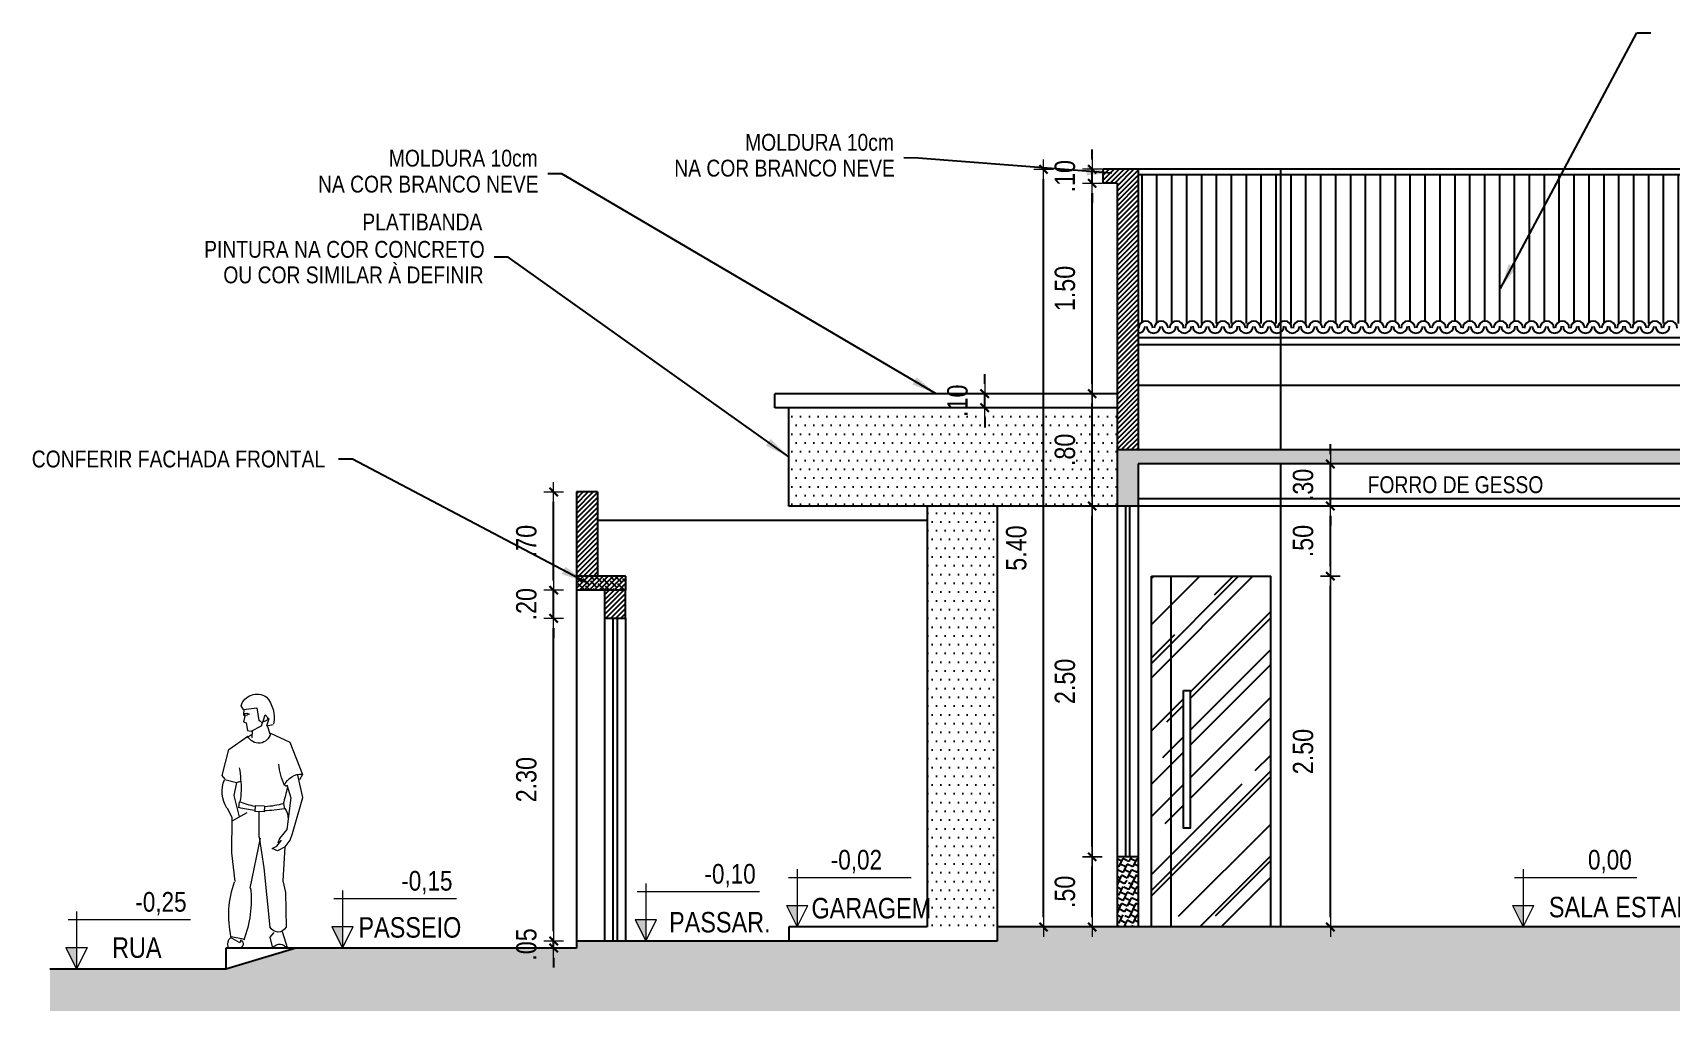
# Model space of a CAD drawing. Header units: millimetres. Extents: x -6300 to 1991, y -4770 to 4545.
# Drawn here: x 1418.81 to 1430.49, y 107.48 to 114.45 of the extents above; entities that cross this region are included whole.
import ezdxf
from ezdxf.enums import TextEntityAlignment as Align

# ---------------------------------------------------------------- set-up
doc = ezdxf.new("R2010")
doc.units = ezdxf.units.MM
doc.header["$LTSCALE"] = 20
doc.header["$MEASUREMENT"] = 0
doc.layers.get('0').update_dxf_attribs({"linetype": 'CONTINUOUS'})
doc.layers.get('DEFPOINTS').update_dxf_attribs({"linetype": 'CONTINUOUS'})
for name, color, linetype in [('COTA', 7, 'CONTINUOUS'), ('E-hatch', 8, 'CONTINUOUS'), ('E-txt-g', 3, 'CONTINUOUS'), ('ESQUADRIA', 3, 'CONTINUOUS'), ('LAYER7', 4, 'CONTINUOUS')]:
    doc.layers.add(name, color=color, linetype=linetype)
for name, color, linetype, lineweight in [('E-Cta-W', 7, 'CONTINUOUS', 20), ('E-Lay-9', 9, 'CONTINUOUS', 9), ('E-Pen-C', 4, 'CONTINUOUS', 15), ('E-Pen-G', 3, 'CONTINUOUS', 30), ('E-Txt-W', 7, 'CONTINUOUS', 20)]:
    doc.layers.add(name, color=color, linetype=linetype, lineweight=lineweight)
doc.styles.add('F2', font='ARIALN.TTF')
doc.styles.add('REG60', font='romans.shx', dxfattribs={"width": 0.8, "height": 0.15})
doc.styles.add('REG80', font='romans.shx', dxfattribs={"width": 0.8, "height": 0.2})
doc.dimstyles.new('DIMENSION-1', dxfattribs={"dimtxt": 0.145, "dimasz": 0.07, "dimexe": 1, "dimexo": 0, "dimgap": 0.12, "dimtad": 1, "dimzin": 7, "dimdsep": 46, "dimtxsty": 'F2', "dimblk1": 'TRACO', "dimblk2": 'TRACO', "dimsah": 1, "dimcen": 1, "dimse1": 1, "dimse2": 1, "dimclrd": 4, "dimclre": 256, "dimclrt": 4, "dimadec": 8, "dimazin": 0, "dimtfac": 1, "dimtix": 1, "dimtmove": 2, "dimatfit": 3, "dimldrblk": 'TRACO', "dimfxl": 1, "dimtolj": 1, "dimtzin": 0, "dimarcsym": 0})
doc.dimstyles.get("Standard").update_dxf_attribs({"dimtxt": 0.18, "dimasz": 0.18, "dimexe": 0.18, "dimexo": 0.0625, "dimgap": 0.09, "dimtad": 0, "dimtih": 1, "dimtoh": 1, "dimdec": 4, "dimzin": 0, "dimdsep": 46, "dimtxsty": 'Standard', "dimcen": 0.09, "dimadec": 0, "dimazin": 0, "dimtfac": 1, "dimtdec": 4, "dimtofl": 0, "dimtmove": 0, "dimatfit": 3, "dimfxl": 1, "dimtolj": 1, "dimtzin": 0, "dimarcsym": 0})
pattern_1 = [(270, (-11.58363, 122.60639), (0.10625, -2e-17), [])]
pattern_2 = [(45, (-11.583633, 122.60639), (-0.01767766953, 0.01767766953), [])]
pattern_3 = [(45, (-11.583633, 122.60639), (-0.01767766953, 0.01767766953), []), (135, (-11.583633, 122.60639), (-0.0530330086, 0.01767766953), [0.0625, -0.0375])]
pattern_4 = [(0, (-0.02454, 1.09052), (0.03125, 0.0625), [0, -0.0625])]

# ---------------------------------------------------------------- blocks, each defined once
blk = doc.blocks.new('TXT-AMB75')
at = {"layer": 'E-txt-g', "style": 'REG80', "width": 0.8, "flags": 8}
blk.add_attdef('TXT', text='', height=0.2, dxfattribs=at).set_placement((0.005, 0.296), align=Align.CENTER)
at = {"layer": 'E-Txt-W', "style": 'REG60', "width": 0.8, "flags": 8}
blk.add_attdef('TXT', text='', height=0.15, dxfattribs=at).set_placement((0.005, 0.027), align=Align.CENTER)
blk = doc.blocks.new('Ind-Nivel-CT2')
at = {"color": 4}
for p, q in [((-0.088, 0.505), (1.16, 0.505)), ((0, 0.587), (0, 0)), ((-0.109, 0.218), (0, 0)), ((-0.109, 0.218), (0.109, 0.218)), ((0, 0), (0.109, 0.218))]:
    blk.add_line(p, q, dxfattribs=at)
blk.add_solid([(-0.109, 0.218), (0, 0.218), (0, 0)], dxfattribs=at)
at = {"color": 4, "style": 'F2'}
blk.add_attdef('NIVEL1', (0.162, 0.601), '', height=0.2, dxfattribs=at)
blk = doc.blocks.new('TRACO')
at = {"layer": 'E-Pen-C'}
for p, q in [((-1, 0), (1, 0)), ((0, 1), (0, -1))]:
    blk.add_line(p, q, dxfattribs=at)
at = {"layer": 'E-Pen-G'}
blk.add_line((-0.42, -0.42), (0.42, 0.42), dxfattribs=at)
blk = doc.blocks.new('*D698')
at = {"layer": 'COTA', "color": 4, "linetype": 'Continuous', "lineweight": -2}
for p, q in [((1422.527, 108.048), (1422.527, 108.118)), ((1422.527, 107.928), (1422.527, 107.978)), ((1422.527, 107.858), (1422.527, 107.788))]:
    blk.add_line(p, q, dxfattribs=at)
at = {"layer": 'DEFPOINTS', "color": 0, "linetype": 'Continuous'}
for p in [(1422.527, 107.978), (1422.69, 107.978, -21.271), (1422.69, 107.928, -21.271)]:
    blk.add_point(p, dxfattribs=at)
at = {"layer": 'COTA', "color": 4, "linetype": 'Continuous', "lineweight": -2, "xscale": 0.07, "yscale": 0.07, "zscale": 0.07}
for p, rotation in [((1422.527, 107.978), 270), ((1422.527, 107.928), 90)]:
    blk.add_blockref('TRACO', p, dxfattribs=dict(at, rotation=rotation))
at = {"layer": 'COTA', "color": 4, "linetype": 'Continuous', "insert": (1422.333, 107.953), "char_height": 0.145, "attachment_point": 5, "rotation": 90, "style": 'F2'}
blk.add_mtext('\\A1;.05', dxfattribs=at)
blk = doc.blocks.new('*D699')
at = {"layer": 'COTA', "color": 4, "linetype": 'Continuous', "lineweight": -2}
blk.add_line((1422.527, 108.048), (1422.527, 110.208), dxfattribs=at)
at = {"layer": 'DEFPOINTS', "color": 0, "linetype": 'Continuous'}
for p in [(1422.527, 110.278), (1422.89, 110.278, -4.862), (1422.69, 107.978, -21.271)]:
    blk.add_point(p, dxfattribs=at)
at = {"layer": 'COTA', "color": 4, "linetype": 'Continuous', "lineweight": -2, "xscale": 0.07, "yscale": 0.07, "zscale": 0.07}
for p, rotation in [((1422.527, 110.278), 90), ((1422.527, 107.978), 270)]:
    blk.add_blockref('TRACO', p, dxfattribs=dict(at, rotation=rotation))
at = {"layer": 'COTA', "color": 4, "linetype": 'Continuous', "insert": (1422.333, 109.128), "char_height": 0.145, "attachment_point": 5, "rotation": 90, "style": 'F2'}
blk.add_mtext('\\A1;2.30', dxfattribs=at)
blk = doc.blocks.new('*D700')
at = {"layer": 'COTA', "color": 4, "linetype": 'Continuous', "lineweight": -2}
for p, q in [((1422.527, 110.548), (1422.527, 110.618)), ((1422.527, 110.278), (1422.527, 110.478)), ((1422.527, 110.208), (1422.527, 110.138))]:
    blk.add_line(p, q, dxfattribs=at)
at = {"layer": 'DEFPOINTS', "color": 0, "linetype": 'Continuous'}
for p in [(1422.527, 110.478), (1422.89, 110.478, -4.862), (1422.89, 110.278, -4.862)]:
    blk.add_point(p, dxfattribs=at)
at = {"layer": 'COTA', "color": 4, "linetype": 'Continuous', "lineweight": -2, "xscale": 0.07, "yscale": 0.07, "zscale": 0.07}
for p, rotation in [((1422.527, 110.478), 270), ((1422.527, 110.278), 90)]:
    blk.add_blockref('TRACO', p, dxfattribs=dict(at, rotation=rotation))
at = {"layer": 'COTA', "color": 4, "linetype": 'Continuous', "insert": (1422.333, 110.378), "char_height": 0.145, "attachment_point": 5, "rotation": 90, "style": 'F2'}
blk.add_mtext('\\A1;.20', dxfattribs=at)
blk = doc.blocks.new('*D701')
at = {"layer": 'COTA', "color": 4, "linetype": 'Continuous', "lineweight": -2}
blk.add_line((1422.527, 110.548), (1422.527, 111.108), dxfattribs=at)
at = {"layer": 'DEFPOINTS', "color": 0, "linetype": 'Continuous'}
for p in [(1422.527, 111.178), (1422.69, 111.178, -21.271), (1422.89, 110.478, -4.862)]:
    blk.add_point(p, dxfattribs=at)
at = {"layer": 'COTA', "color": 4, "linetype": 'Continuous', "lineweight": -2, "xscale": 0.07, "yscale": 0.07, "zscale": 0.07}
for p, rotation in [((1422.527, 111.178), 90), ((1422.527, 110.478), 270)]:
    blk.add_blockref('TRACO', p, dxfattribs=dict(at, rotation=rotation))
at = {"layer": 'COTA', "color": 4, "linetype": 'Continuous', "insert": (1422.333, 110.828), "char_height": 0.145, "attachment_point": 5, "rotation": 90, "style": 'F2'}
blk.add_mtext('\\A1;.70', dxfattribs=at)
blk = doc.blocks.new('Homem001', base_point=(171.24, 52.18))
at = {"color": 8}
for p, q in [((171.41, 117.74), (170.89, 114.26)), ((175.07, 117.31), (171.41, 117.74)), ((174.97, 117.27), (175.07, 115.87)), ((175.07, 117.31), (175.76, 118.31)), ((168.76, 112.83), (166.93, 113.22)), ((168.61, 112.86), (167.9, 110.58)), ((169.18, 115.85), (168.15, 114.76)), ((168.15, 114.76), (168.76, 112.83)), ((169.7, 114.09), (169.18, 115.85)), ((169.9, 113.58), (169.7, 114.09)), ((170.74, 114.3), (169.9, 113.58)), ((170.15, 112.79), (169.9, 113.62)), ((173.02, 111.32), (170.15, 112.79)), ((170.89, 114.26), (170.74, 114.3)), ((174.14, 116.24), (173.42, 115.97)), ((174.35, 113.66), (173.99, 111.56)), ((174.98, 116.19), (174.14, 116.24)), ((175.07, 113.9), (174.35, 113.66)), ((175.07, 115.87), (174.73, 115.44)), ((174.73, 115.44), (175.07, 113.9)), ((162.35, 108.35), (158.9, 99.51)), ((167.68, 110.81), (162.35, 108.35)), ((172.74, 111.36), (172.84, 109.52)), ((172.91, 110.37), (173.69, 109.8)), ((173.99, 111.56), (173.02, 111.32)), ((179.11, 106.32), (173.95, 110.01)), ((180.91, 99.23), (179.11, 106.32)), ((158.81, 93.16), (160.18, 99.29)), ((158.9, 99.51), (159.7, 98.03)), ((180.16, 98.23), (180.91, 99.23)), ((163.2, 96.66), (162.11, 93.1)), ((180.25, 98.14), (177.03, 97.28)), ((177.03, 97.28), (177.79, 93.69)), ((161.66, 83.32), (158.81, 93.16)), ((162.11, 93.1), (163.24, 84.39)), ((164.11, 91.48), (163.88, 90.07)), ((169.3, 90.83), (171.91, 90.91)), ((169.3, 90.83), (169.46, 89.25)), ((171.91, 90.91), (172.03, 89.29)), ((176.41, 90.38), (176.21, 91.97)), ((177.79, 93.69), (176.25, 87.83)), ((178.24, 87.62), (179.48, 90.26)), ((169.46, 89.25), (172.03, 89.29)), ((170.76, 82.26), (170.8, 89.36)), ((174.14, 88.98), (178.14, 86.8)), ((178.26, 77.99), (178.24, 87.62)), ((162.27, 81.47), (161.66, 83.32)), ((163.71, 79.61), (162.27, 81.47)), ((163.24, 84.39), (165.21, 81.97)), ((165.95, 79.83), (164.65, 81.43)), ((165.21, 81.97), (165.65, 80.63)), ((170.76, 82.26), (169.52, 73.87)), ((170.49, 82.04), (173.33, 68.35)), ((164.19, 70.34), (163.71, 79.61)), ((163.71, 79.61), (165.8, 78.53)), ((165.8, 78.53), (167.25, 79.18)), ((167.25, 79.18), (165.95, 79.83)), ((177.4, 70.12), (178.26, 77.99)), ((169.52, 73.87), (167.92, 57.62)), ((163.5, 67.14), (164.19, 70.34)), ((163.34, 57.6), (163.5, 67.14)), ((164.51, 56.48), (163.06, 51.79)), ((167.79, 54.87), (166.71, 56.17)), ((167.01, 51.9), (167.79, 54.87)), ((174.75, 54.2), (178.52, 54.96)), ((175.84, 54.11), (176.06, 53.34)), ((176.06, 53.34), (178.7, 54.78)), ((163.06, 51.79), (167.01, 51.9)), ((179.36, 52.09), (176.14, 51.87))]:
    blk.add_line(p, q, dxfattribs=at)
for centre, radius, start, end in [((171.39, 116.96), 4.57, 17.1593, 123.2495), ((175.34, 115.01), 8.66, 138.2091, 191.2646), ((169.47, 114.99), 0.989, 172.231, 276.4809), ((174.34, 116.12), 0.474, 177.6298, 10.3156), ((170.94, 111.37), 3.31, 189.8617, 335.7455), ((159.23, 94.62), 4.98, 23.1501, 92.6805), ((149.12, 103.57), 16.31, 334.2645, 355.52), ((188.36, 98.38), 12.43, 166.3488, 181.1675), ((163.25, 96.8), 0.551, 251.565, 341.5656), ((223.92, 109.09), 62.25, 192.2055, 196.4651), ((194.7, 95.52), 18.95, 172.0918, 190.7025), ((171.52, 83.75), 14.57, 67.5984, 72.8035), ((171.98, 94.86), 8.96, 329.1329, 20.8672), ((166.81, 87.73), 3.88, 141.4103, 181.034), ((170.03, 124.95), 35.42, 259.9993, 269.0727), ((170.53, 114.85), 24.24, 254.6352, 266.7442), ((166.7, 116.26), 26.08, 281.5069, 291.3761), ((169.43, 118.41), 28.88, 275.1757, 283.9757), ((204.39, 65.21), 31.4, 174.2483, 200.7079), ((150.68, 60.79), 28.45, 348.1896, 18.9504), ((165.61, 58.72), 2.44, 207.0956, 335.7518), ((176.43, 53.03), 1.22, 118.5477, 252.1011), ((176.89, 52.95), 2.52, 344.0615, 45.1729), ((165.21, 50.56), 2.4, 43.0145, 147.5104)]:
    blk.add_arc(centre, radius, start, end, dxfattribs=at)
blk = doc.blocks.new('*D724')
at = {"layer": 'COTA', "color": 4, "linetype": 'Continuous', "lineweight": -2}
blk.add_line((1426.367, 108.148), (1426.367, 108.508), dxfattribs=at)
at = {"layer": 'DEFPOINTS', "color": 0, "linetype": 'Continuous'}
for p in [(1426.367, 108.578), (1426.545, 108.578), (1426.544, 108.078)]:
    blk.add_point(p, dxfattribs=at)
at = {"layer": 'COTA', "color": 4, "linetype": 'Continuous', "lineweight": -2, "xscale": 0.07, "yscale": 0.07, "zscale": 0.07}
for p, rotation in [((1426.367, 108.578), 90), ((1426.367, 108.078), 270)]:
    blk.add_blockref('TRACO', p, dxfattribs=dict(at, rotation=rotation))
at = {"layer": 'COTA', "color": 4, "linetype": 'Continuous', "insert": (1426.173, 108.328), "char_height": 0.145, "attachment_point": 5, "rotation": 90, "style": 'F2'}
blk.add_mtext('\\A1;.50', dxfattribs=at)
blk = doc.blocks.new('*D725')
at = {"layer": 'COTA', "color": 4, "linetype": 'Continuous', "lineweight": -2}
blk.add_line((1426.367, 108.648), (1426.367, 111.008), dxfattribs=at)
at = {"layer": 'DEFPOINTS', "color": 0, "linetype": 'Continuous'}
for p in [(1426.367, 111.078), (1426.544, 111.078), (1426.545, 108.578)]:
    blk.add_point(p, dxfattribs=at)
at = {"layer": 'COTA', "color": 4, "linetype": 'Continuous', "lineweight": -2, "xscale": 0.07, "yscale": 0.07, "zscale": 0.07}
for p, rotation in [((1426.367, 111.078), 90), ((1426.367, 108.578), 270)]:
    blk.add_blockref('TRACO', p, dxfattribs=dict(at, rotation=rotation))
at = {"layer": 'COTA', "color": 4, "linetype": 'Continuous', "insert": (1426.173, 109.828), "char_height": 0.145, "attachment_point": 5, "rotation": 90, "style": 'F2'}
blk.add_mtext('\\A1;2.50', dxfattribs=at)
blk = doc.blocks.new('*D726')
at = {"layer": 'COTA', "color": 4, "linetype": 'Continuous', "lineweight": -2}
blk.add_line((1426.367, 111.148), (1426.367, 111.808), dxfattribs=at)
at = {"layer": 'DEFPOINTS', "color": 0, "linetype": 'Continuous'}
for p in [(1426.367, 111.878), (1426.51, 111.878, -0.247), (1426.544, 111.078)]:
    blk.add_point(p, dxfattribs=at)
at = {"layer": 'COTA', "color": 4, "linetype": 'Continuous', "lineweight": -2, "xscale": 0.07, "yscale": 0.07, "zscale": 0.07}
for p, rotation in [((1426.367, 111.878), 90), ((1426.367, 111.078), 270)]:
    blk.add_blockref('TRACO', p, dxfattribs=dict(at, rotation=rotation))
at = {"layer": 'COTA', "color": 4, "linetype": 'Continuous', "insert": (1426.173, 111.478), "char_height": 0.145, "attachment_point": 5, "rotation": 90, "style": 'F2'}
blk.add_mtext('\\A1;.80', dxfattribs=at)
blk = doc.blocks.new('*D727')
at = {"layer": 'COTA', "color": 4, "linetype": 'Continuous', "lineweight": -2}
blk.add_line((1426.367, 111.948), (1426.367, 113.308), dxfattribs=at)
at = {"layer": 'DEFPOINTS', "color": 0, "linetype": 'Continuous'}
for p in [(1426.367, 113.378), (1426.444, 113.378), (1426.51, 111.878, -0.247)]:
    blk.add_point(p, dxfattribs=at)
at = {"layer": 'COTA', "color": 4, "linetype": 'Continuous', "lineweight": -2, "xscale": 0.07, "yscale": 0.07, "zscale": 0.07}
for p, rotation in [((1426.367, 113.378), 90), ((1426.367, 111.878), 270)]:
    blk.add_blockref('TRACO', p, dxfattribs=dict(at, rotation=rotation))
at = {"layer": 'COTA', "color": 4, "linetype": 'Continuous', "insert": (1426.173, 112.628), "char_height": 0.145, "attachment_point": 5, "rotation": 90, "style": 'F2'}
blk.add_mtext('\\A1;1.50', dxfattribs=at)
blk = doc.blocks.new('*D728')
at = {"layer": 'COTA', "color": 4, "linetype": 'Continuous', "lineweight": -2}
for p, q in [((1426.367, 113.548), (1426.367, 113.618)), ((1426.367, 113.378), (1426.367, 113.478)), ((1426.367, 113.308), (1426.367, 113.238))]:
    blk.add_line(p, q, dxfattribs=at)
at = {"layer": 'DEFPOINTS', "color": 0, "linetype": 'Continuous'}
for p in [(1426.367, 113.478), (1426.444, 113.478), (1426.444, 113.378)]:
    blk.add_point(p, dxfattribs=at)
at = {"layer": 'COTA', "color": 4, "linetype": 'Continuous', "lineweight": -2, "xscale": 0.07, "yscale": 0.07, "zscale": 0.07}
for p, rotation in [((1426.367, 113.478), 270), ((1426.367, 113.378), 90)]:
    blk.add_blockref('TRACO', p, dxfattribs=dict(at, rotation=rotation))
at = {"layer": 'COTA', "color": 4, "linetype": 'Continuous', "insert": (1426.173, 113.428), "char_height": 0.145, "attachment_point": 5, "rotation": 90, "style": 'F2'}
blk.add_mtext('\\A1;.10', dxfattribs=at)
blk = doc.blocks.new('*D729')
at = {"layer": 'COTA', "color": 4, "linetype": 'Continuous', "lineweight": -2}
blk.add_line((1426.02, 108.148), (1426.02, 113.408), dxfattribs=at)
at = {"layer": 'DEFPOINTS', "color": 0, "linetype": 'Continuous'}
for p in [(1426.02, 113.478), (1426.544, 113.478), (1426.544, 108.078)]:
    blk.add_point(p, dxfattribs=at)
at = {"layer": 'COTA', "color": 4, "linetype": 'Continuous', "lineweight": -2, "xscale": 0.07, "yscale": 0.07, "zscale": 0.07}
for p, rotation in [((1426.02, 113.478), 90), ((1426.02, 108.078), 270)]:
    blk.add_blockref('TRACO', p, dxfattribs=dict(at, rotation=rotation))
at = {"layer": 'COTA', "color": 4, "linetype": 'Continuous', "insert": (1425.826, 110.778), "char_height": 0.145, "attachment_point": 5, "rotation": 90, "style": 'F2'}
blk.add_mtext('\\A1;5.40', dxfattribs=at)
blk = doc.blocks.new('*D730')
at = {"layer": 'COTA', "color": 4, "linetype": 'Continuous', "lineweight": -2}
blk.add_line((1428.065, 108.148), (1428.065, 110.508), dxfattribs=at)
at = {"layer": 'DEFPOINTS', "color": 0, "linetype": 'Continuous'}
for p in [(1427.638, 110.578), (1428.065, 110.578), (1427.638, 108.078)]:
    blk.add_point(p, dxfattribs=at)
at = {"layer": 'COTA', "color": 4, "linetype": 'Continuous', "lineweight": -2, "xscale": 0.07, "yscale": 0.07, "zscale": 0.07}
for p, rotation in [((1428.065, 110.578), 90), ((1428.065, 108.078), 270)]:
    blk.add_blockref('TRACO', p, dxfattribs=dict(at, rotation=rotation))
at = {"layer": 'COTA', "color": 4, "linetype": 'Continuous', "insert": (1427.871, 109.328), "char_height": 0.145, "attachment_point": 5, "rotation": 90, "style": 'F2'}
blk.add_mtext('\\A1;2.50', dxfattribs=at)
blk = doc.blocks.new('*D731')
at = {"layer": 'COTA', "color": 4, "linetype": 'Continuous', "lineweight": -2}
blk.add_line((1428.065, 110.648), (1428.065, 111.008), dxfattribs=at)
at = {"layer": 'DEFPOINTS', "color": 0, "linetype": 'Continuous'}
for p in [(1427.71, 111.078), (1428.065, 111.078), (1427.638, 110.578)]:
    blk.add_point(p, dxfattribs=at)
at = {"layer": 'COTA', "color": 4, "linetype": 'Continuous', "lineweight": -2, "xscale": 0.07, "yscale": 0.07, "zscale": 0.07}
for p, rotation in [((1428.065, 111.078), 90), ((1428.065, 110.578), 270)]:
    blk.add_blockref('TRACO', p, dxfattribs=dict(at, rotation=rotation))
at = {"layer": 'COTA', "color": 4, "linetype": 'Continuous', "insert": (1427.871, 110.828), "char_height": 0.145, "attachment_point": 5, "rotation": 90, "style": 'F2'}
blk.add_mtext('\\A1;.50', dxfattribs=at)
blk = doc.blocks.new('*D732')
at = {"layer": 'COTA', "color": 4, "linetype": 'Continuous', "lineweight": -2}
for p, q in [((1428.065, 111.448), (1428.065, 111.518)), ((1428.065, 111.078), (1428.065, 111.378)), ((1428.065, 111.008), (1428.065, 110.938))]:
    blk.add_line(p, q, dxfattribs=at)
at = {"layer": 'DEFPOINTS', "color": 0, "linetype": 'Continuous'}
for p in [(1427.71, 111.378), (1428.065, 111.378), (1427.71, 111.078)]:
    blk.add_point(p, dxfattribs=at)
at = {"layer": 'COTA', "color": 4, "linetype": 'Continuous', "lineweight": -2, "xscale": 0.07, "yscale": 0.07, "zscale": 0.07}
for p, rotation in [((1428.065, 111.378), 270), ((1428.065, 111.078), 90)]:
    blk.add_blockref('TRACO', p, dxfattribs=dict(at, rotation=rotation))
at = {"layer": 'COTA', "color": 4, "linetype": 'Continuous', "insert": (1427.871, 111.228), "char_height": 0.145, "attachment_point": 5, "rotation": 90, "style": 'F2'}
blk.add_mtext('\\A1;.30', dxfattribs=at)
blk = doc.blocks.new('*D797')
at = {"layer": 'COTA', "color": 4, "linetype": 'Continuous', "lineweight": -2}
for p, q in [((1425.601, 111.948), (1425.601, 112.018)), ((1425.601, 111.778), (1425.601, 111.878)), ((1425.601, 111.708), (1425.601, 111.638))]:
    blk.add_line(p, q, dxfattribs=at)
at = {"layer": 'DEFPOINTS', "color": 0, "linetype": 'Continuous'}
for p in [(1425.432, 111.878, -21.518), (1425.601, 111.878), (1425.432, 111.778, -21.518)]:
    blk.add_point(p, dxfattribs=at)
at = {"layer": 'COTA', "color": 4, "linetype": 'Continuous', "lineweight": -2, "xscale": 0.07, "yscale": 0.07, "zscale": 0.07}
for p, rotation in [((1425.601, 111.878), 270), ((1425.601, 111.778), 90)]:
    blk.add_blockref('TRACO', p, dxfattribs=dict(at, rotation=rotation))
at = {"layer": 'COTA', "color": 4, "linetype": 'Continuous', "insert": (1425.407, 111.828), "char_height": 0.145, "attachment_point": 5, "rotation": 90, "style": 'F2'}
blk.add_mtext('\\A1;.10', dxfattribs=at)

msp = doc.modelspace()

# ---------------------------------------------------------------- hatches: boundary and pattern name
h = msp.add_hatch()
h.set_pattern_fill('DOTS', color=6, style=0)
h.set_pattern_definition(pattern_4)
h.paths.add_polyline_path([(1426.544, 111.078), (1426.544, 111.778), (1424.204, 111.778), (1424.204, 111.078)])
h.paths.add_polyline_path([(1426.323, 111.322), (1426.323, 111.626), (1426.022, 111.626), (1426.022, 111.322)], flags=24)
h = msp.add_hatch()
h.set_pattern_fill('DOTS', color=6, style=0)
h.set_pattern_definition(pattern_4)
h.paths.add_polyline_path([(1425.19, 111.078), (1425.69, 111.078), (1425.69, 108.078), (1425.19, 108.078)])
at = {"layer": 'COTA', "linetype": 'Continuous'}
h = msp.add_hatch(dxfattribs=at)
h.set_pattern_fill('ANSI31', color=8, scale=0.2, style=0)
h.set_pattern_definition(pattern_2)
h.paths.add_polyline_path([(1426.544, 111.478), (1426.694, 111.478), (1426.694, 113.478), (1426.444, 113.478), (1426.444, 113.378), (1426.544, 113.378)])
h = msp.add_hatch(dxfattribs=at)
h.set_pattern_fill('ANSI38', color=8, scale=0.2, style=0)
h.set_pattern_definition(pattern_3)
h.paths.add_polyline_path([(1442.19, 111.478), (1442.19, 111.078), (1442.04, 111.078), (1442.04, 111.378), (1439.74, 111.378), (1439.74, 111.078), (1439.59, 111.078), (1439.59, 111.378), (1437.39, 111.378), (1437.39, 111.078), (1437.24, 111.078), (1437.24, 111.378), (1426.694, 111.378), (1426.695, 111.078), (1426.545, 111.078), (1426.544, 111.478)])
h.paths.add_polyline_path([(1433.99, 111.078), (1433.84, 111.078), (1433.84, 111.378), (1433.99, 111.378)], flags=17)
h.paths.add_polyline_path([(1432.39, 111.078), (1432.24, 111.078), (1432.24, 111.378), (1432.39, 111.378)], flags=17)
h = msp.add_hatch(dxfattribs=at)
h.set_pattern_fill('ANSI31', color=8, scale=0.2, style=0)
h.set_pattern_definition(pattern_2)
h.paths.add_polyline_path([(1422.84, 111.178), (1422.69, 111.178), (1422.69, 110.578), (1422.84, 110.578)])
h.paths.add_polyline_path([(1422.89, 110.478), (1422.89, 110.278), (1423.04, 110.278), (1423.04, 110.478)])
h = msp.add_hatch(dxfattribs=at)
h.set_pattern_fill('ANSI38', color=8, scale=0.2, style=0)
h.set_pattern_definition(pattern_3)
h.paths.add_polyline_path([(1422.69, 110.578), (1422.69, 110.478), (1423.04, 110.478), (1423.04, 110.578)])
h = msp.add_hatch(dxfattribs=at)
h.set_pattern_fill('PATIO3', scale=0.2, style=0, pattern_type=2)
h.set_pattern_definition([(243.4349, (-11.54363, 122.80639), (0.200000262, 0.1999998316), [0.067082, -0.3801316]), (153.4349, (-11.50363, 122.78639), (0.1999998316, -0.200000262), [0.0447214, -0.4024922]), (153.4349, (-11.45363, 122.78639), (0.1999998316, -0.200000262), [0.0447214, -0.4024922]), (243.4349, (-11.49363, 122.80639), (0.200000262, 0.1999998316), [0.0223606, -0.424853]), (153.4349, (-11.40363, 122.78639), (0.1999998316, -0.200000262), [0.0447214, -0.4024922]), (243.4349, (-11.44363, 122.80639), (0.200000262, 0.1999998316), [0.0447214, -0.4024922]), (158.1986, (-11.383633, 122.80239), (-0.6000000546, 0.1999999821), [0.0107704, -1.0662626]), (243.4349, (-11.39363, 122.80639), (0.200000262, 0.1999998316), [0.0223606, -0.424853]), (154.9831, (-11.383633, 122.752389), (-2.59999991603, 1.20000036672), [0.0331058, -3.2774832]), (63.4349, (-11.44363, 122.70639), (-0.200000262, -0.1999998316), [0.067082, -0.3801316]), (153.4349, (-11.42363, 122.74639), (0.1999998316, -0.200000262), [0.0447214, -0.4024922]), (63.4349, (-11.49363, 122.70639), (-0.200000262, -0.1999998316), [0.0223606, -0.424853]), (153.4349, (-11.47363, 122.74639), (0.1999998316, -0.200000262), [0.0447214, -0.4024922]), (153.4349, (-11.52363, 122.74639), (0.1999998316, -0.200000262), [0.0447214, -0.4024922]), (63.4349, (-11.54363, 122.70639), (-0.200000262, -0.1999998316), [0.067082, -0.3801316]), (63.4349, (-11.41363, 122.66639), (-0.200000262, -0.1999998316), [0.067082, -0.3801316]), (153.4349, (-11.39363, 122.70639), (0.1999998316, -0.200000262), [0.0447214, -0.4024922]), (153.4349, (-11.44363, 122.70639), (0.1999998316, -0.200000262), [0.0447214, -0.4024922]), (63.4349, (-11.51363, 122.66639), (-0.200000262, -0.1999998316), [0.0447214, -0.4024922]), (153.4349, (-11.49363, 122.70639), (0.1999998316, -0.200000262), [0.0447214, -0.4024922]), (153.4349, (-11.54363, 122.70639), (0.1999998316, -0.200000262), [0.0447214, -0.4024922]), (63.4349, (-11.58363, 122.62639), (-0.200000262, -0.1999998316), [0.067082, -0.3801316]), (153.4349, (-11.38363, 122.67639), (0.1999998316, -0.200000262), [0.0223606, -0.424853]), (153.4349, (-11.41363, 122.66639), (0.1999998316, -0.200000262), [0.0447214, -0.4024922]), (153.4349, (-11.46363, 122.66639), (0.1999998316, -0.200000262), [0.0447214, -0.4024922]), (153.4349, (-11.51363, 122.66639), (0.1999998316, -0.200000262), [0.0447214, -0.4024922]), (153.4349, (-11.56363, 122.66639), (0.1999998316, -0.200000262), [0.0223606, -0.424853]), (153.4349, (-11.38363, 122.62639), (0.1999998316, -0.200000262), [0.0447214, -0.4024922]), (63.4349, (-11.44363, 122.60639), (-0.200000262, -0.1999998316), [0.0447214, -0.4024922]), (153.4349, (-11.43363, 122.62639), (0.1999998316, -0.200000262), [0.0447214, -0.4024922]), (243.4349, (-11.52363, 122.64639), (0.200000262, 0.1999998316), [0.0447214, -0.4024922]), (153.4349, (-11.48363, 122.62639), (0.1999998316, -0.200000262), [0.0447214, -0.4024922]), (153.4349, (-11.53363, 122.62639), (0.1999998316, -0.200000262), [0.0447214, -0.4024922]), (154.9831, (-11.553633, 122.786389), (-2.59999991603, 1.20000036672), [0.0331058, -3.2774832]), (158.1986, (-11.573633, 122.74639), (-0.6000000546, 0.1999999821), [0.0107704, -1.0662626]), (243.4349, (-11.45363, 122.68639), (0.200000262, 0.1999998316), [0.067082, -0.3801316]), (63.4349, (-11.47363, 122.74639), (-0.200000262, -0.1999998316), [0.0223606, -0.424853])])
h.paths.add_polyline_path([(1426.694, 108.578), (1426.544, 108.578), (1426.544, 108.078), (1426.694, 108.078)])
h = msp.add_hatch(dxfattribs=at)
h.set_pattern_fill('ANSI38', color=8, scale=0.4, style=0)
h.set_pattern_definition([(45, (-72.74207, 54.7545), (-0.035355339, 0.035355339), []), (135, (-72.74207, 54.7545), (-0.1060660172, 0.035355339), [0.125, -0.075])])
h.paths.add_polyline_path([(1445.993, 107.978), (1442.19, 107.978), (1442.19, 108.078), (1425.69, 108.078), (1425.69, 107.978), (1422.69, 107.978), (1422.69, 107.928), (1420.69, 107.928), (1420.19, 107.778), (1418.936, 107.778), (1418.936, 107.478), (1445.993, 107.478)])
at = {"layer": 'E-hatch'}
h = msp.add_hatch(dxfattribs=at)
h.set_pattern_fill('AR-RROOF', color=256, scale=0.4, angle=45, style=0)
h.set_pattern_definition([(45, (-11.58363, 122.6064), (0.33941125, 0.90509668), [6, -0.8, 2, -0.4]), (45, (-11.3489, 123.124), (-0.65902352, 0.0933381), [1.2, -0.132, 2.4, -0.3]), (45, (-11.68263, 122.98823), (1.28127749, 1.66028672), [3.2, -0.56, 1.6, -0.4])])
h.paths.add_polyline_path([(1426.928, 108.078), (1427.638, 108.078), (1427.638, 110.578), (1426.928, 110.578)])
h.paths.add_polyline_path([(1427.065, 109.763), (1427.065, 108.782), (1427.017, 108.782), (1427.017, 109.763)], flags=16)
h.paths.add_polyline_path([(1426.789, 108.078), (1426.928, 108.078), (1426.928, 110.578), (1426.789, 110.578)])
at = {"layer": 'LAYER7', "linetype": 'Continuous'}
h = msp.add_hatch(dxfattribs=at)
h.set_pattern_fill('ANSI31', color=8, scale=0.85, angle=225, style=0)
h.set_pattern_definition(pattern_1)
h.paths.add_polyline_path([(1427.71, 113.439), (1426.694, 113.439), (1426.694, 112.378), (1426.711, 112.378, -0.459283), (1426.787, 112.378), (1426.821, 112.378, -0.459283), (1426.897, 112.378), (1426.931, 112.378, -0.459283), (1427.007, 112.378), (1427.041, 112.378, -0.459283), (1427.117, 112.378), (1427.151, 112.378, -0.459283), (1427.227, 112.378), (1427.261, 112.378, -0.459283), (1427.337, 112.378), (1427.371, 112.378, -0.459283), (1427.447, 112.378), (1427.481, 112.378, -0.459283), (1427.557, 112.378), (1427.591, 112.378, -0.459283), (1427.667, 112.378), (1427.701, 112.378, -0.062703), (1427.71, 112.387)])
h = msp.add_hatch(dxfattribs=at)
h.set_pattern_fill('ANSI31', color=8, scale=0.85, angle=225, style=0)
h.set_pattern_definition(pattern_1)
h.paths.add_polyline_path([(1439.59, 113.439), (1427.71, 113.439), (1427.71, 112.387, -0.385479), (1427.777, 112.378), (1427.811, 112.378, -0.459283), (1427.887, 112.378), (1427.921, 112.378, -0.459283), (1427.997, 112.378), (1428.031, 112.378, -0.459283), (1428.107, 112.378), (1428.141, 112.378, -0.459283), (1428.217, 112.378), (1428.251, 112.378, -0.459283), (1428.327, 112.378), (1428.361, 112.378, -0.459283), (1428.437, 112.378), (1428.471, 112.378, -0.459283), (1428.547, 112.378), (1428.581, 112.378, -0.459283), (1428.657, 112.378), (1428.691, 112.378, -0.459283), (1428.767, 112.378), (1428.801, 112.378, -0.459283), (1428.877, 112.378), (1428.911, 112.378, -0.459283), (1428.987, 112.378), (1429.021, 112.378, -0.459283), (1429.097, 112.378), (1429.131, 112.378, -0.459283), (1429.207, 112.378), (1429.241, 112.378, -0.459283), (1429.317, 112.378), (1429.351, 112.378, -0.459283), (1429.427, 112.378), (1429.461, 112.378, -0.459283), (1429.537, 112.378), (1429.571, 112.378, -0.459283), (1429.647, 112.378), (1429.681, 112.378, -0.459283), (1429.757, 112.378), (1429.791, 112.378, -0.459283), (1429.867, 112.378), (1429.901, 112.378, -0.459283), (1429.977, 112.378), (1430.011, 112.378, -0.459283), (1430.087, 112.378), (1430.121, 112.378, -0.459283), (1430.197, 112.378), (1430.231, 112.378, -0.459283), (1430.307, 112.378), (1430.341, 112.378, -0.459283), (1430.417, 112.378), (1430.451, 112.378, -0.459283), (1430.527, 112.378), (1430.561, 112.378, -0.459283), (1430.637, 112.378), (1430.671, 112.378, -0.459283), (1430.747, 112.378), (1430.781, 112.378, -0.459283), (1430.857, 112.378), (1430.891, 112.378, -0.459283), (1430.967, 112.378), (1431.001, 112.378, -0.459283), (1431.077, 112.378), (1431.111, 112.378, -0.459283), (1431.187, 112.378), (1431.221, 112.378, -0.459283), (1431.297, 112.378), (1431.331, 112.378, -0.459283), (1431.407, 112.378), (1431.441, 112.378, -0.459283), (1431.517, 112.378), (1431.551, 112.378, -0.459283), (1431.627, 112.378), (1431.661, 112.378, -0.459283), (1431.737, 112.378), (1431.771, 112.378, -0.459283), (1431.847, 112.378), (1431.881, 112.378, -0.459283), (1431.957, 112.378), (1431.991, 112.378, -0.459283), (1432.067, 112.378), (1432.101, 112.378, -0.459283), (1432.177, 112.378), (1432.211, 112.378, -0.459283), (1432.287, 112.378), (1432.321, 112.378, -0.459283), (1432.397, 112.378), (1432.431, 112.378, -0.459283), (1432.507, 112.378), (1432.541, 112.378, -0.459283), (1432.617, 112.378), (1432.651, 112.378, -0.459283), (1432.727, 112.378), (1432.761, 112.378, -0.459283), (1432.837, 112.378), (1432.871, 112.378, -0.459283), (1432.947, 112.378), (1432.981, 112.378, -0.459283), (1433.057, 112.378), (1433.091, 112.378, -0.459283), (1433.167, 112.378), (1433.201, 112.378, -0.459283), (1433.277, 112.378), (1433.311, 112.378, -0.459283), (1433.387, 112.378), (1433.421, 112.378, -0.459283), (1433.497, 112.378), (1433.531, 112.378, -0.459283), (1433.607, 112.378), (1433.641, 112.378, -0.459283), (1433.717, 112.378), (1433.751, 112.378, -0.459283), (1433.827, 112.378), (1433.861, 112.378, -0.459283), (1433.937, 112.378), (1433.971, 112.378, -0.459283), (1434.047, 112.378), (1434.081, 112.378, -0.459283), (1434.157, 112.378), (1434.191, 112.378, -0.459283), (1434.267, 112.378), (1434.301, 112.378, -0.459283), (1434.377, 112.378), (1434.411, 112.378, -0.459283), (1434.487, 112.378), (1434.521, 112.378, -0.459283), (1434.597, 112.378), (1434.631, 112.378, -0.459283), (1434.707, 112.378), (1434.741, 112.378, -0.459283), (1434.817, 112.378), (1434.851, 112.378, -0.459283), (1434.927, 112.378), (1434.961, 112.378, -0.459283), (1435.037, 112.378), (1435.071, 112.378, -0.459283), (1435.147, 112.378), (1435.181, 112.378, -0.459283), (1435.257, 112.378), (1435.291, 112.378, -0.459283), (1435.367, 112.378), (1435.401, 112.378, -0.459283), (1435.477, 112.378), (1435.511, 112.378, -0.459283), (1435.587, 112.378), (1435.621, 112.378, -0.459283), (1435.697, 112.378), (1435.731, 112.378, -0.459283), (1435.807, 112.378), (1435.841, 112.378, -0.459283), (1435.917, 112.378), (1435.951, 112.378, -0.459283), (1436.027, 112.378), (1436.061, 112.378, -0.459283), (1436.137, 112.378), (1436.171, 112.378, -0.459283), (1436.247, 112.378), (1436.281, 112.378, -0.459283), (1436.357, 112.378), (1436.391, 112.378, -0.459283), (1436.467, 112.378), (1436.501, 112.378, -0.459283), (1436.577, 112.378), (1436.611, 112.378, -0.459283), (1436.687, 112.378), (1436.721, 112.378, -0.459283), (1436.797, 112.378), (1436.831, 112.378, -0.459283), (1436.907, 112.378), (1436.941, 112.378, -0.459283), (1437.017, 112.378), (1437.051, 112.378, -0.459283), (1437.127, 112.378), (1437.161, 112.378, -0.459283), (1437.237, 112.378), (1437.271, 112.378, -0.459283), (1437.347, 112.378), (1437.381, 112.378, -0.459283), (1437.457, 112.378), (1437.491, 112.378, -0.459283), (1437.567, 112.378), (1437.601, 112.378, -0.459283), (1437.677, 112.378), (1437.711, 112.378, -0.459283), (1437.787, 112.378), (1437.821, 112.378, -0.459283), (1437.897, 112.378), (1437.931, 112.378, -0.459283), (1438.007, 112.378), (1438.041, 112.378, -0.459283), (1438.117, 112.378), (1438.151, 112.378, -0.459283), (1438.227, 112.378), (1438.261, 112.378, -0.459283), (1438.337, 112.378), (1438.371, 112.378, -0.459283), (1438.447, 112.378), (1438.481, 112.378, -0.459283), (1438.557, 112.378), (1438.591, 112.378, -0.459283), (1438.667, 112.378), (1438.701, 112.378, -0.459283), (1438.777, 112.378), (1438.811, 112.378, -0.459283), (1438.887, 112.378), (1438.921, 112.378, -0.459283), (1438.997, 112.378), (1439.031, 112.378, -0.459283), (1439.107, 112.378), (1439.141, 112.378, -0.459283), (1439.217, 112.378), (1439.251, 112.378, -0.459283), (1439.327, 112.378), (1439.361, 112.378, -0.459283), (1439.437, 112.378), (1439.471, 112.378, -0.459283), (1439.547, 112.378), (1439.581, 112.378, -0.062703), (1439.59, 112.387)])

# ---------------------------------------------------------------- linework, layer by layer
at = {"layer": 'COTA', "color": 5, "linetype": 'Continuous'}
for p, q in [((1426.694, 113.478, -21.271), (1426.444, 113.478, -21.271)), ((1426.444, 113.478, -21.271), (1426.444, 113.378, -21.271)), ((1426.544, 113.378, -21.271), (1426.444, 113.378, -21.271)), ((1426.544, 113.378, -21.271), (1426.544, 111.078, -21.271)), ((1426.694, 113.478, -21.271), (1426.694, 111.478, -21.271)), ((1442.19, 111.478, -21.271), (1426.544, 111.478, -21.271)), ((1426.694, 111.378, -21.271), (1426.694, 111.078, -21.271)), ((1432.24, 111.378, -21.271), (1426.694, 111.378, -21.271)), ((1422.69, 111.178, -21.399), (1422.69, 110.478, -21.399)), ((1422.84, 111.178, -21.271), (1422.69, 111.178, -21.271)), ((1422.84, 111.178, -21.399), (1422.84, 110.578, -21.399)), ((1442.19, 111.078, -21.271), (1426.544, 111.078, -21.271)), ((1423.04, 110.578, -21.271), (1422.69, 110.578, -21.271)), ((1423.04, 110.578, -20.785), (1423.04, 110.478, -20.785)), ((1423.04, 110.478, -21.271), (1422.69, 110.478, -21.271)), ((1426.544, 108.578, -21.271), (1426.544, 108.078, -21.271)), ((1426.694, 108.578, -21.271), (1426.544, 108.578, -21.271)), ((1426.694, 108.578, -21.271), (1426.694, 108.078, -21.271))]:
    msp.add_line(p, q, dxfattribs=at)
at = {"layer": 'COTA', "color": 7, "linetype": 'Continuous'}
for p, q in [((1438.54, 113.478, -21.271), (1426.694, 113.478, -21.271)), ((1426.694, 111.94, -16.471), (1438.54, 111.94, -16.471)), ((1426.604, 111.078, -21.271), (1426.604, 108.578, -21.271)), ((1426.634, 111.078, -21.271), (1426.634, 108.578, -21.271)), ((1432.24, 111.128, -21.271), (1426.694, 111.128, -21.271)), ((1422.69, 110.478, -21.399), (1422.69, 107.978, -21.399)), ((1422.95, 110.278, -14.936), (1422.95, 107.978, -14.936)), ((1422.98, 110.278, -14.936), (1422.98, 107.978, -14.936))]:
    msp.add_line(p, q, dxfattribs=at)
at = {"layer": 'COTA', "color": 6, "linetype": 'Continuous'}
for p, q in [((1439.59, 113.439, -21.024), (1426.694, 113.439, -21.024)), ((1425.19, 111.078, -21.271), (1425.19, 108.078, -21.271)), ((1425.69, 111.078, -21.271), (1425.69, 108.078, -21.271)), ((1425.19, 108.078, -21.271), (1424.204, 108.078, -21.271)), ((1424.204, 108.078, -20.481), (1424.204, 107.978, -20.481)), ((1420.19, 107.928, -21.271), (1420.19, 107.778, -21.271)), ((1420.69, 107.928, -21.271), (1420.19, 107.928, -21.271))]:
    msp.add_line(p, q, dxfattribs=at)
at = {"layer": 'COTA', "color": 8, "linetype": 'Continuous'}
for p, q in [((1427.71, 113.478, -21.271), (1427.71, 111.478, -21.271)), ((1427.71, 111.378, -21.271), (1427.71, 108.078, -21.271)), ((1426.545, 111.078, -21.271), (1426.545, 108.578, -21.271)), ((1426.695, 111.078, -21.271), (1426.695, 108.578, -21.271)), ((1422.84, 110.978, -21.271), (1425.19, 110.978, -21.978)), ((1426.928, 110.578, -21.271), (1426.928, 108.078, -21.271)), ((1422.89, 110.278, -4.862), (1422.89, 107.978, -4.862)), ((1423.04, 110.278, -14.936), (1423.04, 107.978, -14.936))]:
    msp.add_line(p, q, dxfattribs=at)
at = {"layer": 'COTA', "color": 2, "linetype": 'Continuous'}
for p, q in [((1426.694, 112.28, -12.515), (1439.59, 112.28, -12.515)), ((1426.694, 112.229, -12.515), (1439.59, 112.229, -12.515)), ((1424.104, 111.778, -21.271), (1424.104, 111.878, -21.271)), ((1426.544, 111.878, -21.518), (1424.104, 111.878, -21.518)), ((1426.544, 111.778, -21.518), (1424.104, 111.778, -21.518)), ((1424.204, 111.078, -21.271), (1424.204, 111.778, -21.271)), ((1426.545, 111.078, -21.271), (1424.204, 111.078, -21.271))]:
    msp.add_line(p, q, dxfattribs=at)
at = {"layer": 'COTA', "color": 1, "linetype": 'Continuous'}
for p, q in [((1442.19, 108.078, -21.271), (1425.69, 108.078, -21.271)), ((1425.69, 108.078, -20.481), (1425.69, 107.978, -20.481)), ((1420.69, 107.928, -21.271), (1420.19, 107.778, -21.271)), ((1422.69, 107.928, -21.271), (1420.69, 107.928, -21.271)), ((1425.69, 107.978, -20.481), (1422.69, 107.978, -21.271)), ((1422.69, 107.978, -21.271), (1422.69, 107.928, -21.271)), ((1420.19, 107.778, -21.271), (1418.936, 107.778, -21.271))]:
    msp.add_line(p, q, dxfattribs=at)
at = {"layer": 'COTA', "color": 8, "linetype": 'Continuous', "elevation": -21.271}
for points in [[(1426.789, 110.578), (1427.638, 110.578), (1427.638, 108.078), (1426.789, 108.078)], [(1427.017, 109.763), (1427.065, 109.763), (1427.065, 108.782), (1427.017, 108.782)]]:
    msp.add_lwpolyline(points, close=True, dxfattribs=at)
at = {"layer": 'COTA', "color": 5, "linetype": 'Continuous', "elevation": -4.862}
msp.add_lwpolyline([(1422.89, 110.278), (1423.04, 110.278), (1423.04, 110.478), (1422.89, 110.478)], close=True, dxfattribs=at)
at = {"layer": 'ESQUADRIA', "color": 7}
for centre, start, end in [((1426.694, 112.36, -12.515), 270, 0), ((1426.749, 112.346, -12.515), 0, 180), ((1426.804, 112.36, -12.515), 180, 0), ((1426.859, 112.346, -12.515), 0, 180), ((1426.914, 112.36, -12.515), 180, 0), ((1426.969, 112.346, -12.515), 0, 180), ((1427.024, 112.36, -12.515), 180, 0), ((1427.079, 112.346, -12.515), 0, 180), ((1427.134, 112.36, -12.515), 180, 0), ((1427.189, 112.346, -12.515), 0, 180), ((1427.244, 112.36, -12.515), 180, 0), ((1427.299, 112.346, -12.515), 0, 180), ((1427.354, 112.36, -12.515), 180, 0), ((1427.409, 112.346, -12.515), 0, 180), ((1427.464, 112.36, -12.515), 180, 0), ((1427.519, 112.346, -12.515), 0, 180), ((1427.574, 112.36, -12.515), 180, 0), ((1427.629, 112.346, -12.515), 0, 180), ((1427.684, 112.36, -12.515), 180, 0), ((1427.739, 112.346, -12.515), 0, 180), ((1427.794, 112.36, -12.515), 180, 0), ((1427.849, 112.346, -12.515), 0, 180), ((1427.904, 112.36, -12.515), 180, 0), ((1427.959, 112.346, -12.515), 0, 180), ((1428.014, 112.36, -12.515), 180, 0), ((1428.069, 112.346, -12.515), 0, 180), ((1428.124, 112.36, -12.515), 180, 0), ((1428.179, 112.346, -12.515), 0, 180), ((1428.234, 112.36, -12.515), 180, 0), ((1428.289, 112.346, -12.515), 0, 180), ((1428.344, 112.36, -12.515), 180, 0), ((1428.399, 112.346, -12.515), 0, 180), ((1428.454, 112.36, -12.515), 180, 0), ((1428.509, 112.346, -12.515), 0, 180), ((1428.564, 112.36, -12.515), 180, 0), ((1428.619, 112.346, -12.515), 0, 180), ((1428.674, 112.36, -12.515), 180, 0), ((1428.729, 112.346, -12.515), 0, 180), ((1428.784, 112.36, -12.515), 180, 0), ((1428.839, 112.346, -12.515), 0, 180), ((1428.894, 112.36, -12.515), 180, 0), ((1428.949, 112.346, -12.515), 0, 180), ((1429.004, 112.36, -12.515), 180, 0), ((1429.059, 112.346, -12.515), 0, 180), ((1429.114, 112.36, -12.515), 180, 0), ((1429.169, 112.346, -12.515), 0, 180), ((1429.224, 112.36, -12.515), 180, 0), ((1429.279, 112.346, -12.515), 0, 180), ((1429.334, 112.36, -12.515), 180, 0), ((1429.389, 112.346, -12.515), 0, 180), ((1429.444, 112.36, -12.515), 180, 0), ((1429.499, 112.346, -12.515), 0, 180), ((1429.554, 112.36, -12.515), 180, 0), ((1429.609, 112.346, -12.515), 0, 180), ((1429.664, 112.36, -12.515), 180, 0), ((1429.719, 112.346, -12.515), 0, 180), ((1429.774, 112.36, -12.515), 180, 0), ((1429.829, 112.346, -12.515), 0, 180), ((1429.884, 112.36, -12.515), 180, 0), ((1429.884, 112.36, -12.515), 270, 0), ((1429.939, 112.346, -12.515), 0, 180), ((1429.939, 112.346, -12.515), 0, 180), ((1429.994, 112.36, -12.515), 180, 264.715), ((1429.994, 112.36, -12.515), 180, 0), ((1430.049, 112.346, -12.515), 0, 180), ((1430.104, 112.36, -12.515), 180, 0), ((1430.159, 112.346, -12.515), 0, 180), ((1430.214, 112.36, -12.515), 180, 0), ((1430.269, 112.346, -12.515), 0, 180), ((1430.324, 112.36, -12.515), 180, 0), ((1430.379, 112.346, -12.515), 0, 180), ((1430.434, 112.36, -12.515), 180, 0), ((1430.489, 112.346, -12.515), 0, 180)]:
    msp.add_arc(centre, 0.05, start, end, dxfattribs=at)

# ---------------------------------------------------------------- block references
ref = msp.add_blockref('TXT-AMB75', (1424.788, 107.923, -21.417), dxfattribs=dict(xscale=0.7290000000000001, yscale=0.7290000000000001, zscale=0.7290000000000001))
ref.add_attrib('TXT', 'GARAGEM', dxfattribs={"layer": 'E-txt-g', "color": 2, "height": 0.1458, "style": 'F2'}).set_placement((1424.792, 108.139, -21.417), align=Align.CENTER)
ref = msp.add_blockref('TXT-AMB75', (1430.561, 107.931, -15.544), dxfattribs=dict(xscale=0.7290000000000001, yscale=0.7290000000000001, zscale=0.7290000000000001))
ref.add_attrib('TXT', 'SALA ESTAR E JANTAR', dxfattribs={"layer": 'E-txt-g', "color": 2, "height": 0.1458, "style": 'F2'}).set_placement((1430.565, 108.147, -15.544), align=Align.CENTER)
ref = msp.add_blockref('TXT-AMB75', (1421.498, 107.786, -21.271), dxfattribs=dict(xscale=0.7290000000000001, yscale=0.7290000000000001, zscale=0.7290000000000001))
ref.add_attrib('TXT', 'PASSEIO', dxfattribs={"layer": 'E-txt-g', "color": 2, "height": 0.1458, "style": 'F2'}).set_placement((1421.502, 108.002, -21.271), align=Align.CENTER)
ref = msp.add_blockref('TXT-AMB75', (1423.708, 107.823, -21.271), dxfattribs=dict(xscale=0.7290000000000001, yscale=0.7290000000000001, zscale=0.7290000000000001))
ref.add_attrib('TXT', 'PASSAR.', dxfattribs={"layer": 'E-txt-g', "color": 2, "height": 0.1458, "style": 'F2'}).set_placement((1423.712, 108.039, -21.271), align=Align.CENTER)
ref = msp.add_blockref('TXT-AMB75', (1419.551, 107.642, -21.271), dxfattribs=dict(xscale=0.7290000000000001, yscale=0.7290000000000001, zscale=0.7290000000000001))
ref.add_attrib('TXT', 'RUA', dxfattribs={"layer": 'E-txt-g', "color": 2, "height": 0.1458, "style": 'F2'}).set_placement((1419.555, 107.858, -21.271), align=Align.CENTER)
at = {"layer": 'E-Cta-W'}
ref = msp.add_blockref('Ind-Nivel-CT2', (1424.264, 108.078, -21.417), dxfattribs=dict(at, xscale=0.7, yscale=0.7, zscale=0.7))
ref.add_attrib('NIVEL1', '-0,02', (1424.503, 108.487, -21.417), dxfattribs={"layer": '0', "height": 0.14, "style": 'F2'})
ref = msp.add_blockref('Ind-Nivel-CT2', (1429.439, 108.078, -21.365), dxfattribs=dict(at, xscale=0.7, yscale=0.7, zscale=0.7))
ref.add_attrib('NIVEL1', '     0,00', (1429.679, 108.487, -21.365), dxfattribs={"layer": '0', "height": 0.14, "style": 'F2'})
ref = msp.add_blockref('Ind-Nivel-CT2', (1421.022, 107.928, -21.271), dxfattribs=dict(at, xscale=0.7, yscale=0.7, zscale=0.7))
ref.add_attrib('NIVEL1', '    -0,15', (1421.262, 108.337, -21.271), dxfattribs={"layer": '0', "height": 0.14, "style": 'F2'})
ref = msp.add_blockref('Ind-Nivel-CT2', (1423.184, 107.978, -21.271), dxfattribs=dict(at, xscale=0.7, yscale=0.7, zscale=0.7))
ref.add_attrib('NIVEL1', '    -0,10', (1423.424, 108.387, -21.271), dxfattribs={"layer": '0', "height": 0.14, "style": 'F2'})
ref = msp.add_blockref('Ind-Nivel-CT2', (1419.126, 107.778, -21.271), dxfattribs=dict(at, xscale=0.7, yscale=0.7, zscale=0.7))
ref.add_attrib('NIVEL1', '    -0,25', (1419.366, 108.187, -21.271), dxfattribs={"layer": '0', "height": 0.14, "style": 'F2'})
at = {"layer": 'E-Lay-9', "xscale": -0.02600000000001046, "yscale": 0.02600000000001046, "zscale": 0.026}
msp.add_blockref('Homem001', (1420.416, 107.935, -20.091), dxfattribs=at)

# ---------------------------------------------------------------- texts
at = {"color": 7, "style": 'F2'}
for s, p in [('MOLDURA 10cm', (1423.892, 113.61, -52.244)), ('MOLDURA 10cm', (1421.352, 113.497, -52.244)), ('NA COR BRANCO NEVE', (1423.387, 113.426, -52.244)), ('NA COR BRANCO NEVE', (1420.847, 113.312, -52.244)), ('PLATIBANDA', (1421.163, 113.042, -31.763)), ('PINTURA NA COR CONCRETO', (1420.035, 112.847, -0.79)), ('OU COR SIMILAR À DEFINIR', (1420.172, 112.665, -0.79)), ('CONFERIR FACHADA FRONTAL', (1418.806, 111.353)), ('FORRO DE GESSO', (1428.331, 111.17, -26.867))]:
    msp.add_text(s, height=0.12, dxfattribs=at).set_placement(p)

# ---------------------------------------------------------------- dimensions: what is measured, and where the dimension line sits
at = {"layer": 'COTA', "color": 7, "linetype": 'Continuous'}
for base, p1, p2, override, picture, middle in [((1426.367, 113.478, -21.271), (1426.444, 113.378, -21.271), (1426.444, 113.478, -21.271), {"dimadec": 0, "dimfxl": 0.06}, '*D728', (1426.173, 113.428, -21.271)), ((1426.02, 113.478, -21.271), (1426.544, 108.078, -21.271), (1426.544, 113.478, -21.271), {"dimadec": 0, "dimfxl": 0.06}, '*D729', (1425.826, 110.778, -21.271)), ((1426.367, 113.378, -21.271), (1426.51, 111.878, -21.518), (1426.444, 113.378, -21.271), {"dimadec": 0, "dimfxl": 0.06}, '*D727', (1426.173, 112.628, -21.271)), ((1425.601, 111.878), (1425.432, 111.778, -21.518), (1425.432, 111.878, -21.518), {"dimadec": 0, "dimfxl": 0.06}, '*D797', (1425.407, 111.828)), ((1426.367, 111.878, -21.271), (1426.544, 111.078, -21.271), (1426.51, 111.878, -21.518), {"dimadec": 0, "dimfxl": 0.06}, '*D726', (1426.173, 111.478, -21.271)), ((1428.065, 111.378, -21.271), (1427.71, 111.078, -21.271), (1427.71, 111.378, -21.271), {"dimadec": 0, "dimfxl": 0.06}, '*D732', (1427.871, 111.228, -21.271)), ((1422.527, 111.178), (1422.89, 110.478, -4.862), (1422.69, 111.178, -21.271), {"dimfxl": 0.1}, '*D701', (1422.333, 110.828)), ((1426.367, 111.078, -21.271), (1426.545, 108.578, -21.271), (1426.544, 111.078, -21.271), {"dimadec": 0, "dimfxl": 0.06}, '*D725', (1426.173, 109.828, -21.271)), ((1428.065, 111.078, -21.271), (1427.638, 110.578, -21.271), (1427.71, 111.078, -21.271), {"dimadec": 0, "dimfxl": 0.06}, '*D731', (1427.871, 110.828, -21.271)), ((1422.527, 110.478), (1422.89, 110.278, -4.862), (1422.89, 110.478, -4.862), {"dimfxl": 0.1}, '*D700', (1422.333, 110.378)), ((1428.065, 110.578, -21.271), (1427.638, 108.078, -21.271), (1427.638, 110.578, -21.271), {"dimadec": 0, "dimfxl": 0.06}, '*D730', (1427.871, 109.328, -21.271)), ((1422.527, 110.278), (1422.69, 107.978, -21.271), (1422.89, 110.278, -4.862), {"dimfxl": 0.1}, '*D699', (1422.333, 109.128)), ((1426.367, 108.578, -21.271), (1426.544, 108.078, -21.271), (1426.545, 108.578, -21.271), {"dimadec": 0, "dimfxl": 0.06}, '*D724', (1426.173, 108.328, -21.271)), ((1422.527, 107.978), (1422.69, 107.928, -21.271), (1422.69, 107.978, -21.271), {"dimfxl": 0.1}, '*D698', (1422.333, 107.953))]:
    dim = msp.add_linear_dim(base=base, p1=p1, p2=p2, angle=90, dimstyle='DIMENSION-1', override=override, dxfattribs=at)
    dim.commit()
    dim.dimension.update_dxf_attribs({"geometry": picture, "text_midpoint": middle})

# ---------------------------------------------------------------- leaders
at = {"layer": 'E-Cta-W', "color": 4}
for points in [[(1429.279, 112.629, -21.024), (1430.25, 114.45, -21.024), (1430.351, 114.451, -21.024)], [(1426.508, 113.45, -51.998), (1425.126, 113.558, -51.998), (1425.025, 113.559, -51.998)], [(1425.255, 111.878, -51.998), (1422.586, 113.445, -51.998), (1422.485, 113.445, -51.998)], [(1424.204, 111.428, -31.517), (1422.203, 112.851, -31.517), (1422.102, 112.851, -31.517)], [(1422.757, 110.535, -30.727), (1421.093, 111.411, -30.727), (1420.992, 111.411, -30.727)]]:
    msp.add_leader(points, dimstyle='Standard', dxfattribs=at)

doc.saveas('drawing.dxf')
